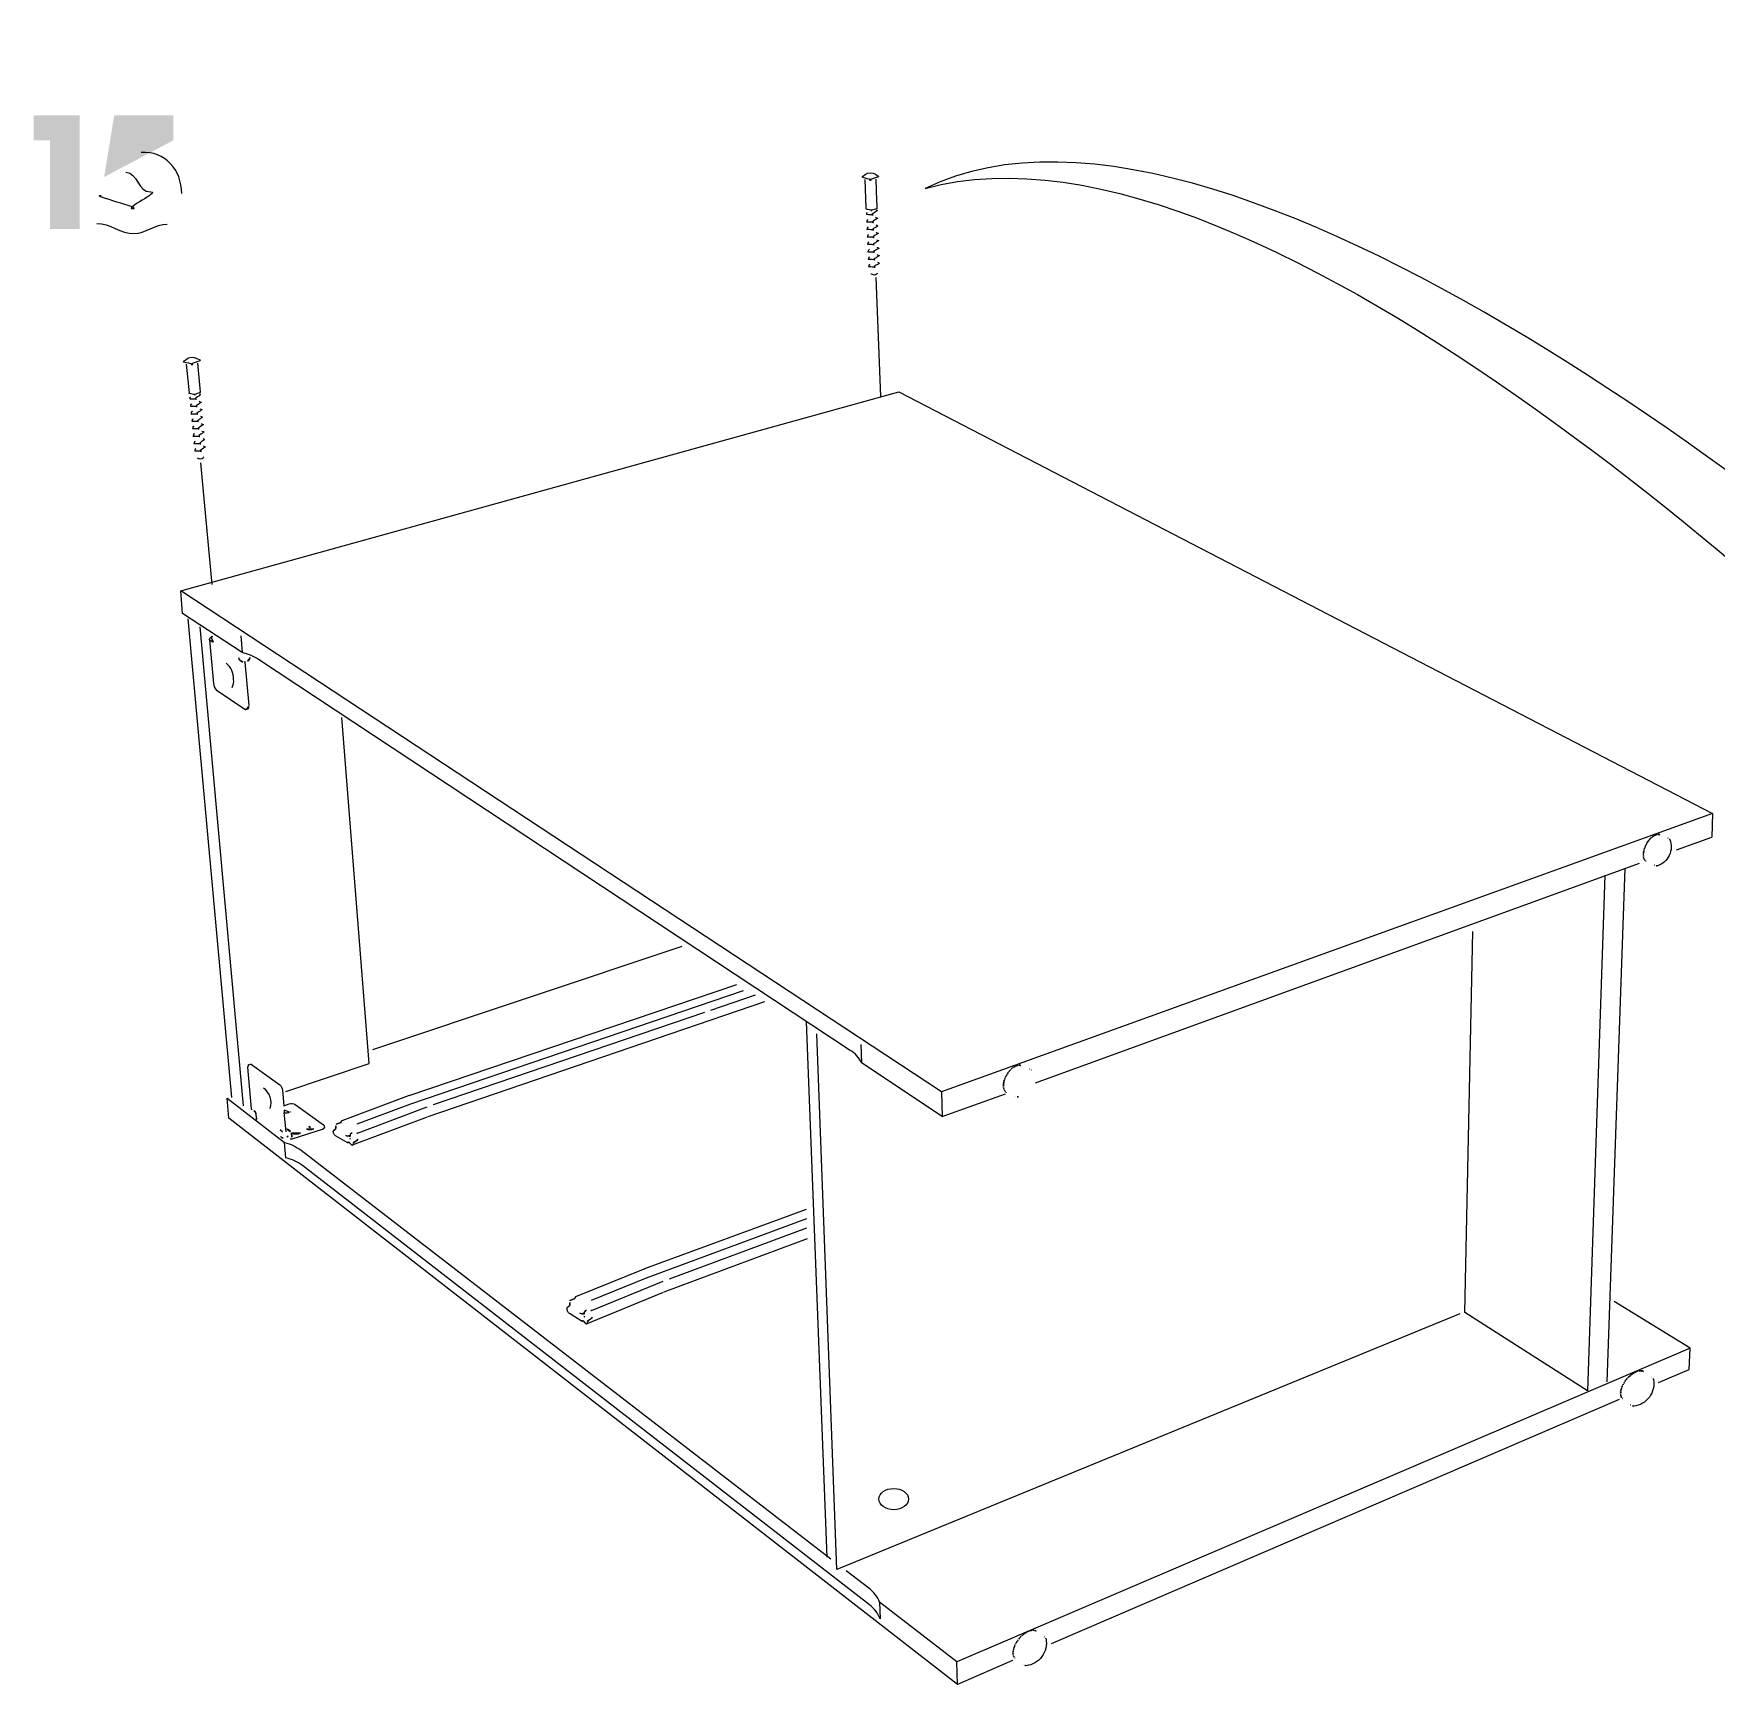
# Model space of a CAD drawing. Header units: metres. Extents: x -30.9 to 24.7, y -10.3 to 6.8.
# Drawn here: x -10.397 to -8.4, y -1.109 to 0.85 of the extents above; entities that cross this region are included whole.
import ezdxf

# ---------------------------------------------------------------- set-up
doc = ezdxf.new("R2010")
doc.units = ezdxf.units.M
doc.header["$MEASUREMENT"] = 0
doc.layers.add('PDF_Working_Num_Penna__255_Num_Penna__255', color=255, linetype='Continuous', lineweight=18)
doc.layers.add('PDF_Working_Num_Penna__7_Num_Penna__7', color=7, linetype='Continuous', lineweight=18)

msp = doc.modelspace()

# ---------------------------------------------------------------- hatches: boundary and pattern name
at = {"layer": 'PDF_Working_Num_Penna__7_Num_Penna__7', "linetype": 'Continuous', "lineweight": 18}
for points in [[(-10.3778, 0.7231), (-10.3778, 0.6177), (-10.3427, 0.6177), (-10.3427, 0.7528), (-10.3972, 0.7528), (-10.3972, 0.7231)], [(-10.2313, 0.7231), (-10.2313, 0.7528), (-10.3016, 0.7528), (-10.3135, 0.6795)]]:
    msp.add_hatch(color=7, dxfattribs=at).paths.add_polyline_path(points)

# ---------------------------------------------------------------- linework, layer by layer
at = {"layer": 'PDF_Working_Num_Penna__255_Num_Penna__255', "color": 255, "linetype": 'Continuous', "lineweight": 18, "flags": 128}
for points in [[(-9.3977, 0.5601), (-9.3923, 0.4191)], [(-10.1855, 0.1958), (-10.1986, 0.3403)]]:
    msp.add_lwpolyline(points, dxfattribs=at)
at = {"layer": 'PDF_Working_Num_Penna__7_Num_Penna__7', "color": 7, "linetype": 'Continuous', "lineweight": 18, "flags": 128}
for points in [[(-9.4109, 0.6765), (-9.4095, 0.6425)], [(-9.3977, 0.5601), (-9.3923, 0.4191)], [(-10.216, 0.4574), (-10.2128, 0.4235)], [(-10.1855, 0.1958), (-10.1986, 0.3403)], [(-9.3197, -0.4059), (-10.2225, 0.1886)], [(-10.1619, -0.4128), (-10.2137, 0.1553)], [(-10.1998, 0.1458), (-10.1486, -0.4225)], [(-10.1514, 0.1349), (-10.1499, 0.1154)], [(-10.1464, 0.1039), (-10.1418, 0.0523)], [(-9.9989, -0.3725), (-10.0314, 0.0383)], [(-8.4046, -0.0756), (-9.3197, -0.4059), (-9.3188, -0.4354)], [(-8.4475, -0.1189), (-8.4056, -0.1037)], [(-9.2081, -0.3955), (-8.4913, -0.1347)], [(-8.5324, -0.1489), (-8.5529, -0.7608)], [(-8.5088, -0.1405), (-8.53, -0.7502)], [(-8.5529, -0.7608), (-8.6986, -0.6679), (-8.6892, -0.2159)], [(-9.628, -0.2335), (-9.9952, -0.356)], [(-9.9515, -0.4105), (-9.5625, -0.2788)], [(-9.5551, -0.2863), (-9.9499, -0.4205), (-10.0137, -0.4445)], [(-9.9291, -0.4353), (-9.5295, -0.2987)], [(-9.5937, -0.3091), (-9.5405, -0.291)], [(-9.9227, -0.4212), (-9.6008, -0.3116)], [(-9.4805, -0.3229), (-9.4558, -0.958)], [(-9.4439, -0.9728), (-9.4679, -0.3371)], [(-9.4153, -0.3497), (-9.4148, -0.3717)], [(-10.1378, -0.4274), (-10.1381, -0.4271), (-10.1383, -0.4268), (-10.1385, -0.4264), (-10.1385, -0.426), (-10.1429, -0.3769)], [(-10.098, -0.4055), (-9.9989, -0.3725)], [(-10.1676, -0.4134), (-10.0993, -0.4661)], [(-10.1654, -0.4373), (-10.1676, -0.4134)], [(-9.9515, -0.4105), (-10.0316, -0.4406)], [(-9.3188, -0.4354), (-9.2437, -0.4083)], [(-9.2355, -1.081), (-9.3009, -1.1091), (-10.1654, -0.4373)], [(-10.0977, -0.4535), (-10.0997, -0.4307)], [(-10.0188, -0.4691), (-9.9299, -0.4355)], [(-10.013, -0.4551), (-9.9302, -0.4238)], [(-10.0549, -0.4508), (-10.0906, -0.4623)], [(-10.0252, -0.466), (-10.0388, -0.4582), (-10.0393, -0.4579), (-10.0397, -0.4575), (-10.0402, -0.457), (-10.0405, -0.4564), (-10.0409, -0.4558), (-10.0412, -0.4552), (-10.0414, -0.4546), (-10.0415, -0.4539), (-10.0416, -0.4533), (-10.0416, -0.4526)], [(-9.4798, -0.5566), (-9.6703, -0.627), (-9.7357, -0.6537)], [(-9.6719, -0.6158), (-9.4801, -0.5452)], [(-9.6424, -0.6278), (-9.4797, -0.5675)], [(-9.649, -0.6435), (-9.4786, -0.5802)], [(-9.672, -0.6159), (-9.754, -0.6493)], [(-9.735, -0.6655), (-9.6502, -0.6307)], [(-9.7409, -0.6812), (-9.6498, -0.6437)], [(-8.4313, -0.7103), (-8.5213, -0.6549)], [(-9.7474, -0.6777), (-9.7614, -0.669), (-9.7619, -0.6686), (-9.7623, -0.6682), (-9.7628, -0.6676), (-9.7632, -0.667), (-9.7635, -0.6664), (-9.7638, -0.6656), (-9.7641, -0.6649), (-9.7642, -0.6642), (-9.7642, -0.6635), (-9.7643, -0.6627)], [(-8.7046, -0.6693), (-9.4439, -0.9728)], [(-8.4689, -0.7511), (-8.4324, -0.7354), (-8.4313, -0.7103)], [(-8.5155, -0.7711), (-9.1895, -1.0611)], [(-9.3009, -1.1091), (-9.3017, -1.0825)]]:
    msp.add_lwpolyline(points, dxfattribs=at)
for points in [[(-9.3188, -0.4354), (-9.4148, -0.3717, 0.15693), (-9.428, -0.3568), (-10.1303, 0.1071, 0.077846), (-10.1499, 0.1154), (-10.2204, 0.1616), (-10.2225, 0.1886), (-9.3705, 0.4248), (-8.4046, -0.0756), (-8.4056, -0.1037)], [(-10.1886, 0.1302), (-10.1836, 0.0784, 0.199935), (-10.1805, 0.0711), (-10.1464, 0.0479)], [(-10.1617, 0.0739, 0.177239), (-10.1599, 0.0834, 0.245201), (-10.1689, 0.1025)], [(-8.4563, -0.106), (-8.4559, -0.1063), (-8.4556, -0.1064), (-8.4554, -0.1067, -0.437685), (-8.4702, -0.1378), (-8.4709, -0.1378), (-8.4712, -0.1378)], [(-10.142, -0.3738), (-10.1397, -0.3731), (-10.1394, -0.373), (-10.1391, -0.3731), (-10.1388, -0.3732), (-10.1385, -0.3734), (-10.105, -0.3976, -0.193419), (-10.102, -0.4042), (-10.1004, -0.4225), (-10.0938, -0.4204, -0.206894), (-10.0867, -0.4209), (-10.0531, -0.4452), (-10.0528, -0.4455), (-10.0525, -0.4459), (-10.0524, -0.4462), (-10.0522, -0.4485)], [(-8.4313, -0.7103), (-9.3017, -1.0825), (-9.3933, -1.0116), (-9.3926, -1.0314, 0.149092), (-9.4053, -1.0148), (-10.0782, -0.4934, 0.095291), (-10.0978, -0.4842), (-10.0993, -0.4661, -0.095764), (-10.0798, -0.4753), (-9.451, -0.9603)], [(-8.4755, -0.7463), (-8.4751, -0.7467), (-8.4749, -0.747), (-8.4747, -0.7473, -0.430747), (-8.4983, -0.7791), (-8.499, -0.7789), (-8.4994, -0.7788)], [(-9.3933, -1.0116, 0.154986), (-9.406, -0.9951), (-9.4329, -0.9743)], [(-9.1965, -1.0542), (-9.1961, -1.0546), (-9.1959, -1.0549), (-9.1957, -1.0552, -0.430225), (-9.2193, -1.087), (-9.22, -1.0868), (-9.2204, -1.0867)]]:
    msp.add_lwpolyline(points, format="xyb", dxfattribs=at)
for points in [[(-10.184, 0.1282), (-10.1852, 0.1279), (-10.1886, 0.1302), (-10.1886, 0.1309), (-10.1885, 0.1315), (-10.1883, 0.1321), (-10.1879, 0.1326), (-10.1875, 0.1331), (-10.187, 0.1335)], [(-10.1865, 0.1337), (-10.1844, 0.1343)], [(-10.1847, 0.1276), (-10.1845, 0.1275), (-10.1843, 0.1276), (-10.1841, 0.1278), (-10.184, 0.128), (-10.184, 0.1284)], [(-10.1538, 0.1088), (-10.1538, 0.1084), (-10.1537, 0.1079), (-10.1535, 0.1074), (-10.1533, 0.1069), (-10.153, 0.1066), (-10.1528, 0.1064)], [(-10.1488, 0.1037), (-10.1524, 0.1061)], [(-10.1464, 0.1039), (-10.1464, 0.1041), (-10.1463, 0.1043), (-10.1461, 0.1045), (-10.146, 0.1046)], [(-10.1433, 0.1053), (-10.1426, 0.1056), (-10.142, 0.1059), (-10.1415, 0.1065), (-10.141, 0.1071), (-10.1407, 0.1078), (-10.1405, 0.1085), (-10.1403, 0.1093)], [(-10.1464, 0.0479), (-10.146, 0.0476), (-10.1457, 0.0476)], [(-10.1453, 0.0476), (-10.143, 0.0483), (-10.1426, 0.0485), (-10.1424, 0.0487), (-10.1421, 0.0491), (-10.142, 0.0496), (-10.1418, 0.0501), (-10.1418, 0.0508), (-10.1418, 0.0515)], [(-8.4862, -0.1198), (-8.486, -0.1192)], [(-8.4858, -0.1186), (-8.4859, -0.1184), (-8.4858, -0.1181), (-8.4857, -0.1178)], [(-8.4848, -0.1155), (-8.485, -0.1157), (-8.4851, -0.116), (-8.4852, -0.1162), (-8.4851, -0.1164), (-8.4854, -0.1171)], [(-8.4839, -0.1134), (-8.4841, -0.1136), (-8.4842, -0.1138), (-8.4843, -0.1141), (-8.4843, -0.1143), (-8.4845, -0.1149)], [(-8.4827, -0.1113), (-8.4829, -0.1115), (-8.4831, -0.1117), (-8.4832, -0.112), (-8.4832, -0.1122), (-8.4836, -0.1128)], [(-8.4816, -0.1094), (-8.4817, -0.1095), (-8.4819, -0.1097), (-8.482, -0.11), (-8.4821, -0.1102), (-8.4825, -0.1108)], [(-8.4802, -0.1076), (-8.4804, -0.1076), (-8.4806, -0.1078), (-8.4807, -0.1081), (-8.4808, -0.1083), (-8.4812, -0.1089)], [(-8.4797, -0.107), (-8.48, -0.1073)], [(-8.4788, -0.1059), (-8.479, -0.1059), (-8.4791, -0.1061), (-8.4793, -0.1064), (-8.4794, -0.1066), (-8.4796, -0.1068)], [(-8.4773, -0.1044), (-8.4774, -0.1045), (-8.4776, -0.1046), (-8.4778, -0.1048), (-8.4779, -0.1051), (-8.4784, -0.1055)], [(-8.4757, -0.1031), (-8.4759, -0.1032), (-8.4761, -0.1033), (-8.4763, -0.1035), (-8.4764, -0.1037), (-8.4768, -0.1041)], [(-8.4743, -0.1021), (-8.4746, -0.1022), (-8.4747, -0.1023), (-8.4748, -0.1026), (-8.4753, -0.1029)], [(-8.4728, -0.1013), (-8.4729, -0.1013), (-8.4731, -0.1015), (-8.4733, -0.1017), (-8.4737, -0.1019)], [(-8.4713, -0.1007), (-8.4716, -0.1009), (-8.4718, -0.1011), (-8.4722, -0.1013)], [(-8.4699, -0.1005), (-8.4702, -0.1006), (-8.4703, -0.1007), (-8.4707, -0.1008)], [(-8.4685, -0.1005), (-8.4688, -0.1006), (-8.4692, -0.1007)], [(-8.4685, -0.1005), (-8.4676, -0.1009), (-8.4674, -0.1008)], [(-8.4575, -0.1052), (-8.4576, -0.1051)], [(-8.4867, -0.1238), (-8.4869, -0.1241), (-8.4869, -0.1243), (-8.4869, -0.1245), (-8.4867, -0.1252)], [(-8.4867, -0.1265), (-8.4868, -0.1263), (-8.4868, -0.1262), (-8.4868, -0.1259)], [(-8.4866, -0.1218), (-8.4867, -0.1221), (-8.4867, -0.1224), (-8.4867, -0.1226), (-8.4867, -0.1227), (-8.4867, -0.1233)], [(-8.4867, -0.1265), (-8.4866, -0.1269)], [(-8.4865, -0.1281), (-8.4866, -0.1277)], [(-8.4865, -0.1281), (-8.4862, -0.1285)], [(-8.4862, -0.1199), (-8.4864, -0.1201), (-8.4864, -0.1203), (-8.4864, -0.1205), (-8.4863, -0.1207), (-8.4864, -0.1213)], [(-8.486, -0.1296), (-8.4861, -0.1295), (-8.4861, -0.1292)], [(-8.486, -0.1296), (-8.4858, -0.1297), (-8.4856, -0.13)], [(-8.4854, -0.1308), (-8.4855, -0.1305)], [(-8.4854, -0.1308), (-8.4851, -0.131), (-8.4849, -0.1312)], [(-8.4846, -0.1319), (-8.4847, -0.1316)], [(-8.4836, -0.1326), (-8.4837, -0.1325)], [(-8.4736, -0.1369), (-8.4738, -0.137)], [(-8.4712, -0.1378), (-8.4716, -0.1377)], [(-8.4702, -0.1378), (-8.4701, -0.1378)], [(-10.142, -0.3738), (-10.1423, -0.374), (-10.1425, -0.3742), (-10.1427, -0.3746), (-10.1428, -0.3751), (-10.1429, -0.3756), (-10.143, -0.3762)], [(-9.2361, -0.3783), (-9.2363, -0.3783), (-9.2365, -0.3784), (-9.2367, -0.3786), (-9.2368, -0.3789), (-9.2372, -0.3793)], [(-9.2345, -0.377), (-9.2347, -0.377), (-9.2349, -0.3771), (-9.235, -0.3773), (-9.2352, -0.3775), (-9.2356, -0.3779)], [(-9.2329, -0.376), (-9.2332, -0.376), (-9.2334, -0.3762), (-9.2335, -0.3764), (-9.234, -0.3767)], [(-9.2313, -0.3751), (-9.2315, -0.3751), (-9.2317, -0.3753), (-9.2319, -0.3755), (-9.2323, -0.3757)], [(-9.2297, -0.3746), (-9.23, -0.3747), (-9.2302, -0.3749), (-9.2307, -0.3751)], [(-9.2282, -0.3743), (-9.2285, -0.3744), (-9.2287, -0.3745), (-9.229, -0.3746)], [(-9.2267, -0.3743), (-9.2271, -0.3744), (-9.2275, -0.3745)], [(-9.2267, -0.3743), (-9.2258, -0.3747), (-9.2256, -0.3746)], [(-9.2151, -0.379), (-9.2152, -0.3789)], [(-9.2461, -0.3978), (-9.2463, -0.3981), (-9.2463, -0.3983), (-9.2463, -0.3985), (-9.2462, -0.3987), (-9.2462, -0.3992)], [(-9.246, -0.3958), (-9.2461, -0.3961), (-9.2462, -0.3963), (-9.2462, -0.3965), (-9.2461, -0.3967), (-9.2461, -0.3973)], [(-9.2456, -0.3939), (-9.2458, -0.3941), (-9.2458, -0.3943), (-9.2458, -0.3945), (-9.2457, -0.3947), (-9.2459, -0.3953)], [(-9.2456, -0.3937), (-9.2454, -0.3931)], [(-9.2452, -0.3925), (-9.2453, -0.3923), (-9.2452, -0.3921), (-9.2451, -0.3918)], [(-9.2441, -0.3895), (-9.2443, -0.3896), (-9.2445, -0.3899), (-9.2445, -0.3901), (-9.2444, -0.3904), (-9.2447, -0.391)], [(-9.2431, -0.3873), (-9.2433, -0.3875), (-9.2435, -0.3877), (-9.2436, -0.388), (-9.2436, -0.3882), (-9.2438, -0.3888)], [(-9.2419, -0.3852), (-9.2421, -0.3854), (-9.2423, -0.3856), (-9.2424, -0.3859), (-9.2424, -0.3861), (-9.2428, -0.3867)], [(-9.2407, -0.3833), (-9.2408, -0.3834), (-9.241, -0.3836), (-9.2411, -0.3839), (-9.2412, -0.3841), (-9.2416, -0.3847)], [(-9.2392, -0.3815), (-9.2394, -0.3815), (-9.2396, -0.3817), (-9.2398, -0.382), (-9.2398, -0.3822), (-9.2403, -0.3828)], [(-9.2387, -0.3809), (-9.239, -0.3812)], [(-9.2377, -0.3798), (-9.2379, -0.3798), (-9.2381, -0.38), (-9.2383, -0.3802), (-9.2383, -0.3805), (-9.2385, -0.3807)], [(-9.2134, -0.3801), (-9.2131, -0.3803)], [(-9.2461, -0.4005), (-9.2463, -0.4003), (-9.2463, -0.3999)], [(-9.2461, -0.4005), (-9.246, -0.4009)], [(-9.2459, -0.4021), (-9.246, -0.4017)], [(-9.2459, -0.4021), (-9.2456, -0.4026)], [(-9.2454, -0.4036), (-9.2455, -0.4035), (-9.2455, -0.4032)], [(-9.2454, -0.4036), (-9.2452, -0.4037), (-9.245, -0.404)], [(-9.2447, -0.4048), (-9.2449, -0.4045)], [(-9.2447, -0.4049), (-9.2444, -0.405), (-9.2442, -0.4053)], [(-9.2439, -0.4059), (-9.2441, -0.4057)], [(-9.2429, -0.4067), (-9.243, -0.4066)], [(-9.2322, -0.411), (-9.2324, -0.4111)], [(-9.2297, -0.4119), (-9.2301, -0.4118)], [(-9.2287, -0.4119), (-9.2294, -0.4118)], [(-9.2287, -0.4119), (-9.2285, -0.4119)], [(-10.1351, -0.4285), (-10.1354, -0.4284), (-10.1355, -0.4284), (-10.1357, -0.4287), (-10.1355, -0.429), (-10.1354, -0.4291), (-10.1352, -0.4292)], [(-10.1337, -0.431), (-10.1338, -0.4307), (-10.1338, -0.4303), (-10.134, -0.4299), (-10.1341, -0.4296), (-10.1345, -0.4296), (-10.1349, -0.4294)], [(-10.1341, -0.4296), (-10.1343, -0.4293), (-10.1345, -0.429), (-10.1347, -0.4288)], [(-10.1337, -0.431), (-10.1331, -0.4379), (-10.1327, -0.4383), (-10.1325, -0.4386)], [(-10.0999, -0.4277), (-10.0997, -0.4307), (-10.0987, -0.4308), (-10.0976, -0.4308), (-10.0966, -0.4308), (-10.0955, -0.4307), (-10.0945, -0.4305), (-10.0935, -0.4303)], [(-10.0925, -0.43), (-10.0921, -0.4299)], [(-10.1039, -0.4514), (-10.1041, -0.4513), (-10.1043, -0.4513), (-10.1044, -0.4514), (-10.1045, -0.4516), (-10.1046, -0.452)], [(-10.1039, -0.4514), (-10.1034, -0.4518), (-10.1032, -0.452), (-10.1031, -0.4522), (-10.1029, -0.4524), (-10.1027, -0.4527), (-10.1025, -0.4531), (-10.1023, -0.4533), (-10.1022, -0.4534), (-10.102, -0.4536)], [(-10.1039, -0.4592), (-10.1037, -0.4596), (-10.1034, -0.46)], [(-10.0969, -0.4593), (-10.0965, -0.4593), (-10.096, -0.4592), (-10.0955, -0.4592), (-10.0952, -0.4596)], [(-10.0923, -0.4529), (-10.0948, -0.451), (-10.0952, -0.4507), (-10.0957, -0.4506), (-10.0962, -0.4505), (-10.0967, -0.4505)], [(-10.0955, -0.4592), (-10.0957, -0.4587), (-10.0958, -0.4582)], [(-10.0913, -0.4546), (-10.0909, -0.4594), (-10.0908, -0.4596), (-10.0907, -0.4598)], [(-10.0708, -0.4472), (-10.0688, -0.4484)], [(-10.0522, -0.4485), (-10.0523, -0.4489), (-10.0524, -0.4493), (-10.0527, -0.4496), (-10.0531, -0.45), (-10.0536, -0.4503), (-10.0542, -0.4506)], [(-10.0387, -0.4499), (-10.0415, -0.4521), (-10.0416, -0.4524)], [(-10.0385, -0.4496), (-10.0385, -0.4491), (-10.0385, -0.4486), (-10.0385, -0.4481), (-10.0385, -0.4476), (-10.0385, -0.4472), (-10.0385, -0.4468), (-10.0385, -0.4465)], [(-10.038, -0.4444), (-10.0324, -0.4423)], [(-10.0316, -0.4406), (-10.0319, -0.4407), (-10.0321, -0.4409), (-10.0322, -0.4411), (-10.0323, -0.4415), (-10.0324, -0.4418)], [(-10.0258, -0.4582), (-10.0265, -0.4579)], [(-10.0216, -0.4576), (-10.0215, -0.459), (-10.0225, -0.459), (-10.0234, -0.4588), (-10.0243, -0.4587), (-10.0251, -0.4585)], [(-10.0216, -0.4576), (-10.0216, -0.4572)], [(-10.0214, -0.4568), (-10.0209, -0.4558), (-10.0207, -0.4555), (-10.0203, -0.4552), (-10.0199, -0.455), (-10.0195, -0.4548), (-10.019, -0.4548)], [(-10.013, -0.4551), (-10.0132, -0.4552), (-10.0135, -0.4552), (-10.0138, -0.4552)], [(-10.1031, -0.4603), (-10.1027, -0.4605), (-10.1022, -0.4607), (-10.1018, -0.4607), (-10.1012, -0.4607)], [(-10.0922, -0.4619), (-10.0918, -0.4622), (-10.0912, -0.4623)], [(-10.0252, -0.466), (-10.0248, -0.4662), (-10.0244, -0.4663), (-10.024, -0.4663)], [(-10.0237, -0.4662), (-10.0229, -0.4659), (-10.0232, -0.4659)], [(-10.0237, -0.4662), (-10.0235, -0.4662)], [(-10.0201, -0.4689), (-10.0205, -0.4686), (-10.0209, -0.4683), (-10.0213, -0.4678), (-10.0216, -0.4674), (-10.022, -0.4668), (-10.0222, -0.4665), (-10.0224, -0.4663), (-10.0227, -0.466)], [(-10.0215, -0.462), (-10.0215, -0.4617), (-10.0215, -0.4614), (-10.0215, -0.4612)], [(-10.0201, -0.4689), (-10.0197, -0.4691), (-10.0193, -0.4692), (-10.0189, -0.4692)], [(-10.0185, -0.4692), (-10.0182, -0.469), (-10.018, -0.4688), (-10.0178, -0.4684), (-10.0176, -0.4681), (-10.0176, -0.4676)], [(-10.0132, -0.4633), (-10.0176, -0.4669), (-10.0176, -0.4667), (-10.0177, -0.4664), (-10.0178, -0.4662)], [(-10.0132, -0.4633), (-10.0129, -0.4631), (-10.0126, -0.4627), (-10.0125, -0.4624), (-10.0123, -0.4621)], [(-9.761, -0.6594), (-9.761, -0.6589), (-9.761, -0.6583), (-9.761, -0.6578), (-9.761, -0.6572), (-9.761, -0.6567), (-9.761, -0.6563), (-9.761, -0.656)], [(-9.7609, -0.6539), (-9.7607, -0.6537)], [(-9.7606, -0.6536), (-9.7548, -0.6512)], [(-9.754, -0.6493), (-9.7543, -0.6495), (-9.7545, -0.6497), (-9.7547, -0.65), (-9.7547, -0.6503), (-9.7548, -0.6507)], [(-9.7613, -0.6597), (-9.7641, -0.6622), (-9.7643, -0.6625)], [(-9.761, -0.6594), (-9.7612, -0.6596)], [(-9.7481, -0.669), (-9.7488, -0.6687)], [(-9.7474, -0.6777), (-9.747, -0.6779), (-9.7466, -0.678), (-9.7462, -0.678)], [(-9.7438, -0.6684), (-9.7437, -0.6699), (-9.7447, -0.6698), (-9.7456, -0.6697), (-9.7465, -0.6695), (-9.7473, -0.6693)], [(-9.7459, -0.6779), (-9.7451, -0.6776), (-9.7454, -0.6776)], [(-9.7459, -0.6779), (-9.7458, -0.6778)], [(-9.7423, -0.6809), (-9.7427, -0.6806), (-9.7431, -0.6802), (-9.7435, -0.6797), (-9.7438, -0.6792), (-9.7441, -0.6786), (-9.7443, -0.6782), (-9.7446, -0.678), (-9.7449, -0.6777)], [(-9.7438, -0.6684), (-9.7437, -0.6679)], [(-9.7437, -0.6732), (-9.7436, -0.6729), (-9.7436, -0.6726), (-9.7436, -0.6723)], [(-9.7436, -0.6675), (-9.743, -0.6663), (-9.7428, -0.666), (-9.7425, -0.6657), (-9.7421, -0.6654), (-9.7416, -0.6652), (-9.7411, -0.6652)], [(-9.7351, -0.6747), (-9.7396, -0.6787), (-9.7397, -0.6784), (-9.7397, -0.6782), (-9.7399, -0.6779)], [(-9.735, -0.6655), (-9.7352, -0.6656), (-9.7355, -0.6656), (-9.7358, -0.6656)], [(-9.7351, -0.6747), (-9.7348, -0.6744), (-9.7346, -0.674), (-9.7344, -0.6737), (-9.7343, -0.6733)], [(-9.7423, -0.6809), (-9.7418, -0.6811), (-9.7414, -0.6812), (-9.741, -0.6812)], [(-9.7406, -0.6812), (-9.7403, -0.681), (-9.7401, -0.6807), (-9.7399, -0.6804), (-9.7397, -0.6799), (-9.7396, -0.6794)], [(-8.4962, -0.7385), (-8.4964, -0.7385), (-8.4967, -0.7386), (-8.4969, -0.7388), (-8.4971, -0.739), (-8.4976, -0.7393)], [(-8.4944, -0.7377), (-8.4947, -0.7377), (-8.4949, -0.7379), (-8.4951, -0.7381), (-8.4957, -0.7383)], [(-8.4925, -0.7372), (-8.4927, -0.7371), (-8.4929, -0.7372), (-8.4932, -0.7375), (-8.4937, -0.7376)], [(-8.4907, -0.7369), (-8.4911, -0.7369), (-8.4914, -0.7371), (-8.4919, -0.7372)], [(-8.4891, -0.7369), (-8.4895, -0.737), (-8.4897, -0.7371), (-8.4901, -0.7371)], [(-8.4876, -0.7372), (-8.488, -0.7372), (-8.4881, -0.7373), (-8.4884, -0.7373)], [(-8.4876, -0.7372), (-8.4868, -0.7379), (-8.4865, -0.7378)], [(-8.5125, -0.7572), (-8.5126, -0.7574), (-8.5128, -0.7577), (-8.5128, -0.758), (-8.5128, -0.7582), (-8.513, -0.7588)], [(-8.5116, -0.7551), (-8.5118, -0.7553), (-8.5119, -0.7555), (-8.512, -0.7557), (-8.5119, -0.7559), (-8.5122, -0.7566)], [(-8.5115, -0.7549), (-8.5112, -0.7543)], [(-8.5109, -0.7537), (-8.5109, -0.7534), (-8.5108, -0.7532), (-8.5106, -0.7529)], [(-8.509, -0.7504), (-8.5093, -0.7506), (-8.5095, -0.7509), (-8.5096, -0.7511), (-8.5096, -0.7514), (-8.51, -0.752)], [(-8.5076, -0.7483), (-8.5078, -0.7484), (-8.508, -0.7487), (-8.5082, -0.7489), (-8.5082, -0.7492), (-8.5086, -0.7498)], [(-8.5058, -0.7462), (-8.5061, -0.7463), (-8.5063, -0.7465), (-8.5065, -0.7468), (-8.5066, -0.7471), (-8.5071, -0.7476)], [(-8.5041, -0.7443), (-8.5043, -0.7443), (-8.5045, -0.7445), (-8.5047, -0.7448), (-8.5049, -0.7451), (-8.5054, -0.7456)], [(-8.5022, -0.7425), (-8.5024, -0.7425), (-8.5026, -0.7427), (-8.5028, -0.743), (-8.5029, -0.7432), (-8.5035, -0.7438)], [(-8.5015, -0.742), (-8.5019, -0.7422)], [(-8.5002, -0.741), (-8.5004, -0.7409), (-8.5006, -0.7411), (-8.5009, -0.7413), (-8.501, -0.7416), (-8.5013, -0.7418)], [(-8.4982, -0.7397), (-8.4984, -0.7396), (-8.4986, -0.7397), (-8.4989, -0.7399), (-8.4991, -0.7402), (-8.4996, -0.7406)], [(-8.4766, -0.7451), (-8.4767, -0.745)], [(-8.5138, -0.7643), (-8.5139, -0.7638)], [(-8.5137, -0.7624), (-8.5138, -0.7622), (-8.5138, -0.762), (-8.5137, -0.7617)], [(-8.5138, -0.7643), (-8.5137, -0.7649)], [(-8.5137, -0.7661), (-8.5138, -0.7659), (-8.5137, -0.7656)], [(-8.5137, -0.7624), (-8.5136, -0.763)], [(-8.5137, -0.7661), (-8.5135, -0.7662), (-8.5134, -0.7666)], [(-8.5131, -0.7594), (-8.5133, -0.7596), (-8.5134, -0.7599), (-8.5134, -0.7602), (-8.5133, -0.7603), (-8.5134, -0.761)], [(-8.5133, -0.7676), (-8.5134, -0.7675), (-8.5133, -0.7673)], [(-8.5133, -0.7676), (-8.513, -0.7679), (-8.5128, -0.7682)], [(-8.5127, -0.769), (-8.5127, -0.7687)], [(-8.5117, -0.7701), (-8.5119, -0.7699)], [(-8.5018, -0.7773), (-8.502, -0.7774)], [(-8.4994, -0.7788), (-8.4997, -0.7787)], [(-8.4983, -0.7791), (-8.4981, -0.7791)], [(-9.23, -1.0583), (-9.2303, -1.0585), (-9.2305, -1.0587), (-9.2307, -1.059), (-9.2306, -1.0593), (-9.231, -1.0599)], [(-9.2286, -1.0561), (-9.2288, -1.0563), (-9.229, -1.0565), (-9.2292, -1.0568), (-9.2292, -1.0571), (-9.2296, -1.0577)], [(-9.2268, -1.0541), (-9.2271, -1.0542), (-9.2273, -1.0544), (-9.2275, -1.0547), (-9.2276, -1.055), (-9.2281, -1.0555)], [(-9.2251, -1.0522), (-9.2253, -1.0522), (-9.2255, -1.0524), (-9.2257, -1.0527), (-9.2259, -1.0529), (-9.2264, -1.0535)], [(-9.2232, -1.0504), (-9.2234, -1.0504), (-9.2237, -1.0506), (-9.2238, -1.0509), (-9.224, -1.0511), (-9.2246, -1.0516)], [(-9.2225, -1.0499), (-9.2229, -1.0501)], [(-9.2212, -1.0489), (-9.2214, -1.0488), (-9.2217, -1.049), (-9.2219, -1.0492), (-9.222, -1.0495), (-9.2223, -1.0497)], [(-9.2192, -1.0475), (-9.2194, -1.0475), (-9.2196, -1.0476), (-9.2199, -1.0478), (-9.2201, -1.0481), (-9.2206, -1.0485)], [(-9.2172, -1.0464), (-9.2174, -1.0464), (-9.2177, -1.0465), (-9.2179, -1.0467), (-9.2181, -1.0469), (-9.2187, -1.0472)], [(-9.2154, -1.0456), (-9.2157, -1.0456), (-9.2159, -1.0457), (-9.2161, -1.046), (-9.2167, -1.0462)], [(-9.2135, -1.0451), (-9.2137, -1.045), (-9.2139, -1.0451), (-9.2142, -1.0454), (-9.2147, -1.0455)], [(-9.2117, -1.0447), (-9.2121, -1.0448), (-9.2124, -1.045), (-9.2129, -1.0451)], [(-9.2101, -1.0448), (-9.2105, -1.0448), (-9.2107, -1.045), (-9.2111, -1.0449)], [(-9.2086, -1.0451), (-9.209, -1.0451), (-9.2092, -1.0452), (-9.2094, -1.0452)], [(-9.2086, -1.0451), (-9.2078, -1.0458), (-9.2075, -1.0457)], [(-9.1976, -1.053), (-9.1978, -1.0528)], [(-9.2349, -1.0722), (-9.2349, -1.0717)], [(-9.2349, -1.0722), (-9.2347, -1.0728)], [(-9.2347, -1.0703), (-9.2348, -1.0701), (-9.2348, -1.0699), (-9.2347, -1.0696)], [(-9.2347, -1.074), (-9.2348, -1.0738), (-9.2348, -1.0735)], [(-9.2347, -1.0703), (-9.2347, -1.0708)], [(-9.2347, -1.074), (-9.2345, -1.0741), (-9.2344, -1.0745)], [(-9.2341, -1.0673), (-9.2343, -1.0675), (-9.2344, -1.0678), (-9.2344, -1.0681), (-9.2343, -1.0682), (-9.2345, -1.0688)], [(-9.2343, -1.0755), (-9.2344, -1.0754), (-9.2343, -1.0751)], [(-9.2343, -1.0755), (-9.234, -1.0758), (-9.2338, -1.0761)], [(-9.2335, -1.0651), (-9.2336, -1.0653), (-9.2338, -1.0656), (-9.2338, -1.0658), (-9.2338, -1.0661), (-9.234, -1.0667)], [(-9.2337, -1.0769), (-9.2338, -1.0766)], [(-9.2327, -1.0629), (-9.2328, -1.0631), (-9.233, -1.0634), (-9.233, -1.0636), (-9.233, -1.0638), (-9.2332, -1.0645)], [(-9.2328, -1.078), (-9.2329, -1.0778)], [(-9.2326, -1.0628), (-9.2322, -1.0622)], [(-9.2319, -1.0615), (-9.2319, -1.0613), (-9.2318, -1.0611), (-9.2316, -1.0607)], [(-9.2228, -1.0852), (-9.223, -1.0853)], [(-9.2204, -1.0867), (-9.2208, -1.0866)], [(-9.2193, -1.087), (-9.2191, -1.087)]]:
    msp.add_lwpolyline(points, close=True, dxfattribs=at)
for points in [[(-10.0913, -0.4551), (-10.0907, -0.4553), (-10.09, -0.4555), (-10.0893, -0.4557, 0.125687), (-10.081, -0.4552), (-10.0806, -0.4551)], [(-10.0734, -0.4505, 0.122608), (-10.065, -0.4501), (-10.0646, -0.45)]]:
    msp.add_lwpolyline(points, format="xyb", close=True, dxfattribs=at)
at = {"layer": 'PDF_Working_Num_Penna__7_Num_Penna__7', "color": 7, "linetype": 'Continuous', "lineweight": 18}
for centre, radius, start, end in [((-85.0202, -2.2645), 75.68, 2.201595, 2.227473), ((-106.7457, -8.2675), 96.9368, 5.14443, 5.164639), ((-10.137, -0.419), 0.0215, 342.0322, 54.2391)]:
    msp.add_arc(centre, radius, start, end, dxfattribs=at)
msp.add_ellipse((-9.3765, -0.8893), major_axis=(0.0176, 0), ratio=0.717028, dxfattribs=at)
for points in [[(-8.036, 0.0494), (-8.1813, 0.1784), (-8.9643, 0.8496), (-9.3393, 0.6657)], [(-9.3393, 0.6657), (-8.9357, 0.7795), (-8.2212, 0.0856), (-8.1108, -0.0248)], [(-10.2215, 0.6601), (-10.2215, 0.6881), (-10.2417, 0.7107), (-10.2694, 0.7085)], [(-10.2876, 0.6851), (-10.2737, 0.6851), (-10.2744, 0.6619), (-10.2581, 0.6619)], [(-9.4041, 0.6757), (-9.3987, 0.6757), (-9.4163, 0.6794), (-9.4141, 0.6794)], [(-9.4141, 0.6803), (-9.4119, 0.6803), (-9.4098, 0.6846), (-9.4044, 0.6846)], [(-9.3944, 0.6801), (-9.3922, 0.6801), (-9.4095, 0.6757), (-9.4041, 0.6757)], [(-9.4044, 0.6846), (-9.3989, 0.6846), (-9.3966, 0.6809), (-9.3944, 0.6809)], [(-10.2581, 0.6619), (-10.2462, 0.6619), (-10.2907, 0.642), (-10.2796, 0.642)], [(-10.2796, 0.642), (-10.2656, 0.642), (-10.3312, 0.6576), (-10.3172, 0.6576)], [(-9.4027, 0.6398), (-9.4, 0.6398), (-9.4113, 0.6416), (-9.4093, 0.6416)], [(-9.4095, 0.6425), (-9.4095, 0.6425), (-9.4097, 0.6417), (-9.4093, 0.6417)], [(-9.3962, 0.6421), (-9.3942, 0.6421), (-9.4054, 0.6398), (-9.4027, 0.6398)], [(-9.3962, 0.6396), (-9.3946, 0.6396), (-9.4052, 0.6346), (-9.4015, 0.6346)], [(-9.3971, 0.6405), (-9.3966, 0.6405), (-9.3966, 0.6396), (-9.3962, 0.6396)], [(-9.3962, 0.6421), (-9.3962, 0.6421), (-9.3965, 0.6428), (-9.396, 0.6428)], [(-10.3224, 0.6245), (-10.3069, 0.6245), (-10.2937, 0.6123), (-10.2783, 0.6123)], [(-10.2783, 0.6123), (-10.2649, 0.6123), (-10.2527, 0.6236), (-10.2389, 0.6236)], [(-9.4015, 0.6346), (-9.3978, 0.6346), (-9.4104, 0.6349), (-9.4088, 0.6349)], [(-9.4012, 0.6257), (-9.3975, 0.6257), (-9.4101, 0.6261), (-9.4085, 0.6261)], [(-9.4088, 0.6349), (-9.4081, 0.6349), (-9.409, 0.6375), (-9.4076, 0.6375)], [(-9.4085, 0.6261), (-9.4076, 0.6261), (-9.4084, 0.6292), (-9.4066, 0.6292)], [(-9.4082, 0.6172), (-9.4072, 0.6172), (-9.408, 0.6204), (-9.4062, 0.6204)], [(-9.3958, 0.6306), (-9.3942, 0.6306), (-9.4049, 0.6257), (-9.4012, 0.6257)], [(-9.3954, 0.6217), (-9.3939, 0.6217), (-9.4046, 0.6168), (-9.4008, 0.6168)], [(-9.3979, 0.6317), (-9.3968, 0.6317), (-9.3965, 0.6306), (-9.3958, 0.6306)], [(-9.3975, 0.6229), (-9.3964, 0.6229), (-9.3961, 0.6217), (-9.3954, 0.6217)], [(-9.4008, 0.6168), (-9.3971, 0.6168), (-9.4097, 0.6172), (-9.4082, 0.6172)], [(-9.4005, 0.6079), (-9.3968, 0.6079), (-9.4094, 0.6083), (-9.4078, 0.6083)], [(-9.4002, 0.5991), (-9.3964, 0.5991), (-9.409, 0.5995), (-9.4075, 0.5995)], [(-9.4078, 0.6083), (-9.4068, 0.6083), (-9.4077, 0.6115), (-9.4058, 0.6115)], [(-9.4075, 0.5995), (-9.4065, 0.5995), (-9.4073, 0.6026), (-9.4055, 0.6026)], [(-9.3951, 0.6128), (-9.3935, 0.6128), (-9.4042, 0.6079), (-9.4005, 0.6079)], [(-9.3947, 0.604), (-9.3932, 0.604), (-9.4039, 0.5991), (-9.4002, 0.5991)], [(-9.3971, 0.614), (-9.396, 0.614), (-9.3958, 0.6128), (-9.3951, 0.6128)], [(-9.3968, 0.6051), (-9.3957, 0.6051), (-9.3954, 0.604), (-9.3947, 0.604)], [(-9.3998, 0.5902), (-9.3961, 0.5902), (-9.4086, 0.5906), (-9.4071, 0.5906)], [(-9.3994, 0.5813), (-9.3956, 0.5813), (-9.4082, 0.5817), (-9.4067, 0.5817)], [(-9.4071, 0.5906), (-9.4061, 0.5906), (-9.4069, 0.5938), (-9.4051, 0.5938)], [(-9.4067, 0.5817), (-9.4057, 0.5817), (-9.4065, 0.5849), (-9.4047, 0.5849)], [(-9.3943, 0.5951), (-9.3928, 0.5951), (-9.4035, 0.5902), (-9.3998, 0.5902)], [(-9.3939, 0.5862), (-9.3924, 0.5862), (-9.4031, 0.5813), (-9.3994, 0.5813)], [(-9.3964, 0.5963), (-9.3953, 0.5963), (-9.395, 0.5951), (-9.3943, 0.5951)], [(-9.396, 0.5874), (-9.3949, 0.5874), (-9.3946, 0.5862), (-9.3939, 0.5862)], [(-9.399, 0.5725), (-9.3953, 0.5725), (-9.4079, 0.5729), (-9.4063, 0.5729)], [(-9.4063, 0.5729), (-9.4054, 0.5729), (-9.4062, 0.576), (-9.4044, 0.576)], [(-9.4038, 0.5647), (-9.4029, 0.5647), (-9.4018, 0.5636), (-9.3994, 0.5636)], [(-9.3936, 0.5774), (-9.392, 0.5774), (-9.4028, 0.5725), (-9.399, 0.5725)], [(-9.3994, 0.5636), (-9.3971, 0.5636), (-9.3962, 0.5655), (-9.3953, 0.5655)], [(-9.3957, 0.5786), (-9.3946, 0.5786), (-9.3943, 0.5774), (-9.3936, 0.5774)], [(-10.2092, 0.457), (-10.2037, 0.457), (-10.2215, 0.4601), (-10.2193, 0.4601)], [(-10.2194, 0.461), (-10.2171, 0.461), (-10.2154, 0.4659), (-10.2099, 0.4659)], [(-10.1997, 0.4618), (-10.1975, 0.4618), (-10.2146, 0.457), (-10.2092, 0.457)], [(-10.2099, 0.4659), (-10.2045, 0.4659), (-10.202, 0.4627), (-10.1997, 0.4627)], [(-10.2059, 0.4211), (-10.2032, 0.4211), (-10.2146, 0.4227), (-10.2126, 0.4227)], [(-10.2128, 0.4235), (-10.2128, 0.4235), (-10.213, 0.4227), (-10.2126, 0.4227)], [(-10.1995, 0.4238), (-10.1975, 0.4238), (-10.2086, 0.4211), (-10.2059, 0.4211)], [(-10.1994, 0.4213), (-10.1978, 0.4213), (-10.2082, 0.4161), (-10.2045, 0.4161)], [(-10.2003, 0.4221), (-10.1998, 0.4221), (-10.1998, 0.4213), (-10.1994, 0.4213)], [(-10.1995, 0.4239), (-10.1995, 0.4239), (-10.1999, 0.4245), (-10.1994, 0.4245)], [(-10.2045, 0.4161), (-10.2007, 0.4161), (-10.2134, 0.4159), (-10.2118, 0.4159)], [(-10.2037, 0.4071), (-10.2, 0.4071), (-10.2126, 0.4071), (-10.2111, 0.4071)], [(-10.2118, 0.4159), (-10.211, 0.4159), (-10.2121, 0.4186), (-10.2107, 0.4186)], [(-10.2111, 0.4071), (-10.2101, 0.4071), (-10.2111, 0.4104), (-10.2092, 0.4104)], [(-10.2102, 0.3983), (-10.2093, 0.3983), (-10.2103, 0.4016), (-10.2084, 0.4016)], [(-10.1985, 0.4123), (-10.197, 0.4123), (-10.2075, 0.4071), (-10.2037, 0.4071)], [(-10.1977, 0.4035), (-10.1962, 0.4035), (-10.2066, 0.3983), (-10.2029, 0.3983)], [(-10.2007, 0.4134), (-10.1996, 0.4134), (-10.1992, 0.4123), (-10.1985, 0.4123)], [(-10.1999, 0.4045), (-10.1988, 0.4045), (-10.1984, 0.4035), (-10.1977, 0.4035)], [(-10.2029, 0.3983), (-10.1992, 0.3983), (-10.2118, 0.3983), (-10.2102, 0.3983)], [(-10.2021, 0.3894), (-10.1983, 0.3894), (-10.211, 0.3895), (-10.2094, 0.3895)], [(-10.2013, 0.3806), (-10.1976, 0.3806), (-10.2102, 0.3807), (-10.2086, 0.3807)], [(-10.2094, 0.3895), (-10.2085, 0.3895), (-10.2094, 0.3927), (-10.2076, 0.3927)], [(-10.2086, 0.3807), (-10.2077, 0.3807), (-10.2087, 0.3839), (-10.2068, 0.3839)], [(-10.1969, 0.3946), (-10.1954, 0.3946), (-10.2058, 0.3894), (-10.2021, 0.3894)], [(-10.1961, 0.3858), (-10.1946, 0.3858), (-10.2051, 0.3806), (-10.2013, 0.3806)], [(-10.199, 0.3957), (-10.198, 0.3957), (-10.1976, 0.3946), (-10.1969, 0.3946)], [(-10.1983, 0.3869), (-10.1972, 0.3869), (-10.1968, 0.3858), (-10.1961, 0.3858)], [(-10.2005, 0.3718), (-10.1968, 0.3718), (-10.2093, 0.3718), (-10.2078, 0.3718)], [(-10.1996, 0.363), (-10.1959, 0.363), (-10.2085, 0.363), (-10.207, 0.363)], [(-10.2078, 0.3718), (-10.2068, 0.3718), (-10.2078, 0.3751), (-10.206, 0.3751)], [(-10.207, 0.363), (-10.206, 0.363), (-10.207, 0.3662), (-10.2051, 0.3662)], [(-10.1953, 0.377), (-10.1937, 0.377), (-10.2042, 0.3718), (-10.2005, 0.3718)], [(-10.1944, 0.3681), (-10.1929, 0.3681), (-10.2033, 0.363), (-10.1996, 0.363)], [(-10.1974, 0.378), (-10.1963, 0.378), (-10.196, 0.377), (-10.1953, 0.377)], [(-10.1966, 0.3692), (-10.1955, 0.3692), (-10.1951, 0.3681), (-10.1944, 0.3681)], [(-10.1958, 0.3604), (-10.1947, 0.3604), (-10.1943, 0.3593), (-10.1936, 0.3593)], [(-10.1988, 0.3541), (-10.1951, 0.3541), (-10.2077, 0.3542), (-10.2061, 0.3542)], [(-10.2061, 0.3542), (-10.2052, 0.3542), (-10.2062, 0.3574), (-10.2043, 0.3574)], [(-10.2032, 0.3462), (-10.2023, 0.3462), (-10.2011, 0.3452), (-10.1988, 0.3452)], [(-10.1936, 0.3593), (-10.1921, 0.3593), (-10.2026, 0.3541), (-10.1988, 0.3541)], [(-10.1988, 0.3452), (-10.1964, 0.3452), (-10.1956, 0.3474), (-10.1948, 0.3474)]]:
    msp.add_open_spline(points, degree=3, dxfattribs=at)

doc.saveas('drawing.dxf')
